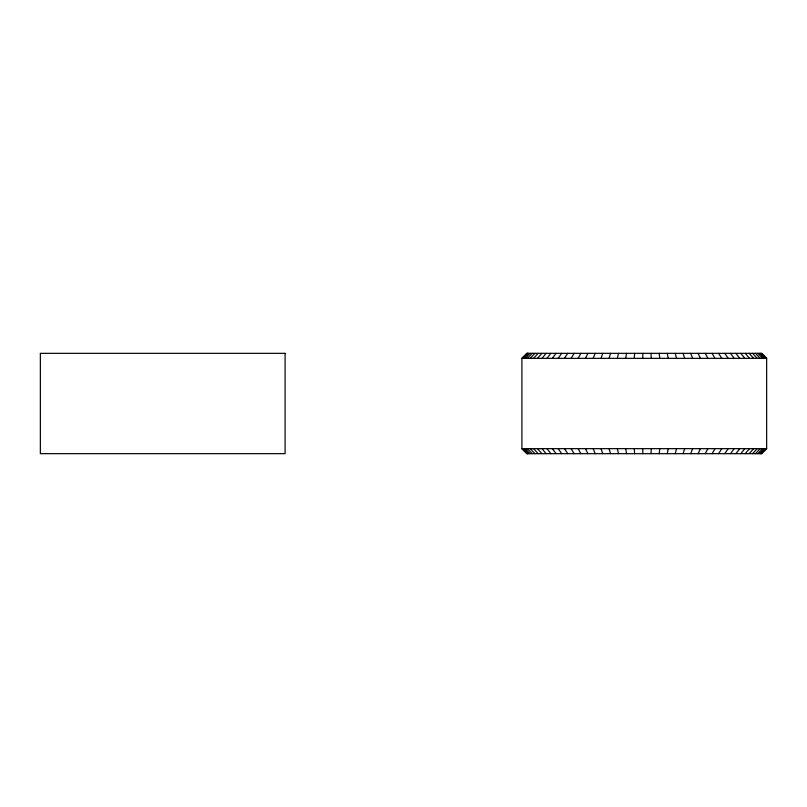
<?xml version="1.0" encoding="UTF-8"?>
<svg xmlns="http://www.w3.org/2000/svg" width="807" height="807" viewBox="0 0 807 807"><rect width="100%" height="100%" fill="white"/><g stroke="black" fill="none" stroke-linecap="round" stroke-linejoin="round"><path stroke-width="1.21" d="M642.755 358.348L642.816 353.335M651.007 453.665L651.299 448.652M634.221 358.348L634.635 353.335M659.168 453.665L659.803 448.652M625.738 358.348L626.504 353.335M667.258 453.665L668.236 448.652M617.345 358.348L618.455 353.335M675.227 453.665L676.548 448.652M609.083 358.348L610.526 353.335M683.055 453.665L684.709 448.652M600.993 358.348L602.768 353.335M690.681 453.665L692.668 448.652M593.115 358.348L595.213 353.335M698.095 453.665L700.395 448.652M585.479 358.348L587.889 353.335M705.237 453.665L707.85 448.652M578.135 358.348L580.848 353.335M712.087 453.665L714.992 448.652M571.114 358.348L574.11 353.335M718.603 453.665L721.781 448.652M564.446 358.348L567.714 353.335M724.767 453.665L728.207 448.652M558.172 358.348L561.702 353.335M730.527 453.665L734.219 448.652M552.311 358.348L556.084 353.335M735.873 453.665L739.787 448.652M546.904 358.348L550.899 353.335M740.765 453.665L744.891 448.652M541.961 358.348L546.157 353.335M745.194 453.665L749.511 448.652M537.533 358.348L541.911 353.335M749.128 453.665L753.617 448.652M533.609 358.348L538.148 353.335M752.558 453.665L757.188 448.652M530.239 358.348L534.91 353.335M755.453 453.665L760.214 448.652M527.415 358.348L532.206 353.335M757.813 453.665L762.665 448.652M525.165 358.348L530.048 353.335M759.619 453.665L764.552 448.652M523.491 358.348L528.444 353.335M524.389 356.684L527.707 353.335M760.86 453.665L765.843 448.652M522.401 358.348L527.405 353.335M761.162 453.665L766.156 448.652M761.637 453.665L526.931 453.665L521.917 448.652L521.917 358.348L526.931 353.335L761.637 353.335L766.65 358.348L766.65 448.652L761.526 453.665M522.018 358.348L527.032 353.335M521.917 358.348L766.65 358.348M521.917 448.652L766.65 448.652M761.162 353.335L766.539 358.348M522.401 448.652L527.405 453.665M522.018 448.652L527.032 453.665M760.86 353.335L765.843 358.348M524.389 450.316L527.707 453.665M523.491 448.652L528.444 453.665M759.619 353.335L764.552 358.348M525.165 448.652L530.048 453.665M757.813 353.335L762.665 358.348M527.415 448.652L532.206 453.665M755.453 353.335L760.214 358.348M530.239 448.652L534.91 453.665M752.558 353.335L757.188 358.348M533.609 448.652L538.148 453.665M749.128 353.335L753.617 358.348M537.533 448.652L541.911 453.665M745.194 353.335L749.511 358.348M541.961 448.652L546.157 453.665M740.765 353.335L744.891 358.348M546.904 448.652L550.899 453.665M735.873 353.335L739.787 358.348M552.311 448.652L556.084 453.665M730.527 353.335L734.219 358.348M558.172 448.652L561.702 453.665M724.767 353.335L728.207 358.348M564.446 448.652L567.714 453.665M718.603 353.335L721.781 358.348M571.114 448.652L574.11 453.665M712.087 353.335L714.992 358.348M578.135 448.652L580.848 453.665M705.237 353.335L707.85 358.348M585.479 448.652L587.889 453.665M698.095 353.335L700.395 358.348M593.115 448.652L595.213 453.665M690.681 353.335L692.668 358.348M600.993 448.652L602.768 453.665M683.055 353.335L684.709 358.348M609.083 448.652L610.526 453.665M675.227 353.335L676.548 358.348M617.345 448.652L618.455 453.665M667.258 353.335L668.236 358.348M625.738 448.652L626.504 453.665M659.168 353.335L659.803 358.348M634.221 448.652L634.635 453.665M651.007 353.335L651.299 358.348M642.755 448.652L642.816 453.665M285.083 353.335L40.35 353.335L40.35 453.665L285.083 453.665L285.083 353.335"/></g></svg>
